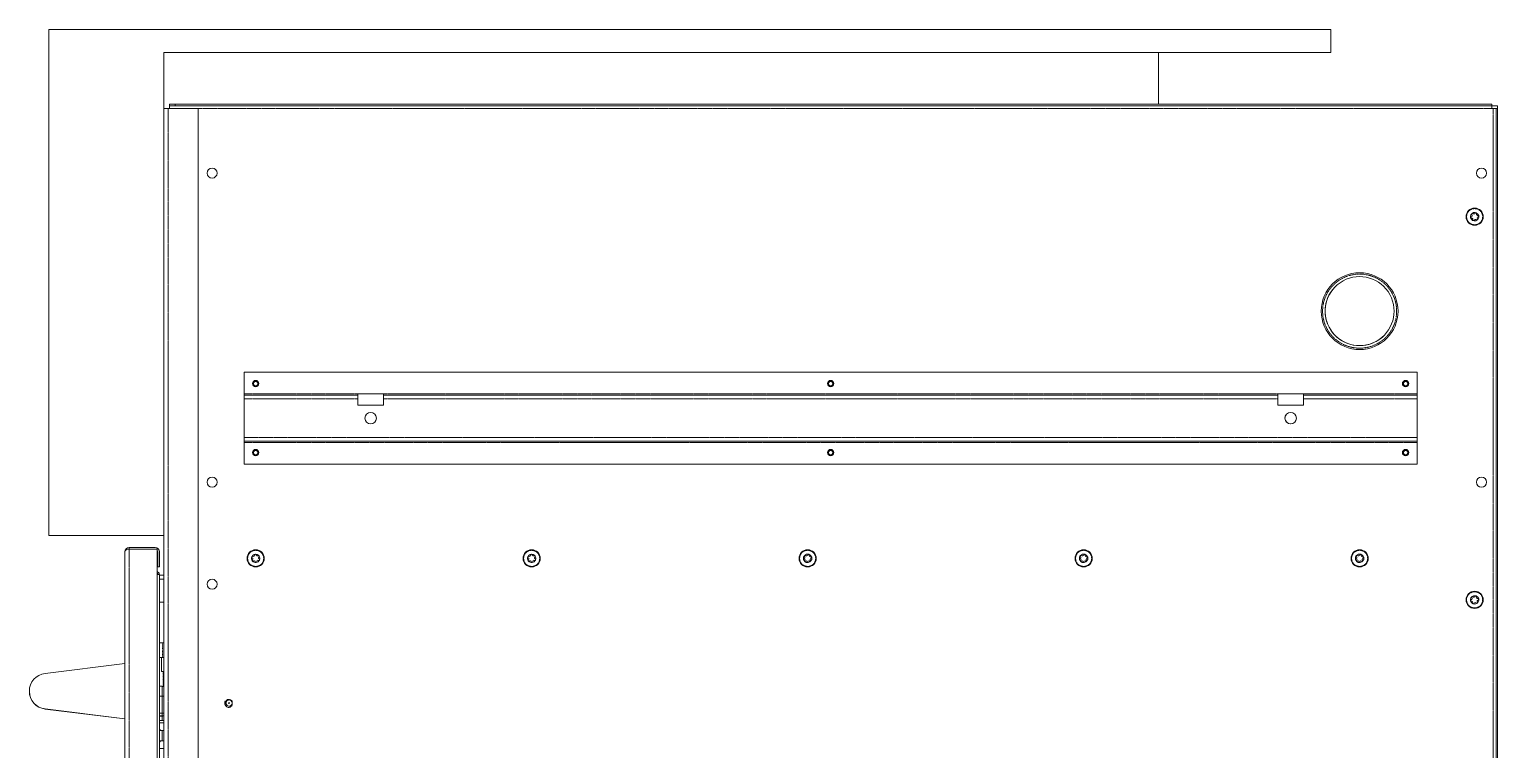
# Model space of a CAD drawing. Header units: millimetres. Extents: x 27602 to 523849, y 322139 to 568360.
# Drawn here: x 177843 to 209763, y 417238 to 432896 of the extents above; entities that cross this region are included whole.
import ezdxf

# ---------------------------------------------------------------- set-up
doc = ezdxf.new("R2010")
doc.units = ezdxf.units.MM
doc.linetypes.add('PHANTOM', pattern=[20, 10, -2, 2, -2, 2, -2])

msp = doc.modelspace()

# ---------------------------------------------------------------- linework, layer by layer
at = {"color": 7, "lineweight": 13, "ltscale": 0.03937}
for p, q in [((178263, 432896), (206138, 432896)), ((178263, 432896), (178263, 421896)), ((180763, 432396), (180763, 431177)), ((180763, 432396), (206138, 432396)), ((202388, 431271), (202388, 432396)), ((209638, 431271), (181013, 431271)), ((180763, 401491), (180763, 431177)), ((181013, 431236), (209638, 431236)), ((181513, 431177), (181513, 401491)), ((209728, 401491), (209728, 431177)), ((209763, 401491), (209763, 431177)), ((208013, 425445), (182513, 425445)), ((182513, 424945), (184982, 424945)), ((182513, 424866), (182513, 424024)), ((185545, 424945), (204982, 424945)), ((205545, 424945), (208013, 424945)), ((208013, 424866), (208013, 424024)), ((182513, 423945), (208013, 423945)), ((208013, 423445), (182513, 423445)), ((178263, 421896), (180763, 421896)), ((179920, 400633), (179920, 421539)), ((180623, 421598), (180623, 400699)), ((180670, 421042), (180670, 400652)), ((178186, 418896), (179920, 419109)), ((179920, 417909), (178186, 418122)), ((179920, 417908), (178186, 418121))]:
    msp.add_line(p, q, dxfattribs=at)
at = {"color": 7, "lineweight": 13, "ltscale": 0.0125}
msp.add_line((206138, 432896), (206138, 432396), dxfattribs=at)
at = {"color": 7, "lineweight": 13, "ltscale": 0.000887533}
for p, q in [((180888, 431236), (180888, 431271)), ((181013, 431236), (181013, 431271)), ((209638, 431236), (209638, 431271))]:
    msp.add_line(p, q, dxfattribs=at)
at = {"color": 7, "lineweight": 13, "ltscale": 0.003125}
for p, q in [((180888, 431271), (181013, 431271)), ((180888, 431236), (181013, 431236)), ((209638, 431236), (209763, 431236))]:
    msp.add_line(p, q, dxfattribs=at)
at = {"color": 7, "lineweight": 13, "ltscale": 0.002362}
msp.add_line((180858, 431177), (180763, 431177), dxfattribs=at)
at = {"color": 7, "linetype": 'PHANTOM', "lineweight": 13, "ltscale": 0.03937}
for p, q in [((180858, 401491), (180858, 431177)), ((180888, 431177), (209638, 431177)), ((209669, 431177), (209669, 401491)), ((182513, 424976), (184982, 424976)), ((182513, 424866), (184982, 424866)), ((185545, 424976), (204982, 424976)), ((185545, 424866), (204982, 424866)), ((205545, 424976), (208013, 424976)), ((205545, 424866), (208013, 424866)), ((208013, 424024), (182513, 424024)), ((182513, 423914), (208013, 423914)), ((180015, 400574), (180015, 421598))]:
    msp.add_line(p, q, dxfattribs=at)
at = {"color": 7, "lineweight": 13, "ltscale": 0.016387}
msp.add_line((181513, 431177), (180858, 431177), dxfattribs=at)
at = {"color": 7, "lineweight": 13, "ltscale": 0.001475}
for p, q in [((180888, 431177), (180888, 431236)), ((209638, 431177), (209638, 431236)), ((209669, 431177), (209728, 431177)), ((209763, 431236), (209763, 431177))]:
    msp.add_line(p, q, dxfattribs=at)
at = {"color": 7, "lineweight": 13, "ltscale": 0.000762459}
msp.add_line((209638, 431177), (209669, 431177), dxfattribs=at)
at = {"color": 7, "lineweight": 13, "ltscale": 0.000887413}
msp.add_line((209728, 431177), (209763, 431177), dxfattribs=at)
at = {"color": 7, "lineweight": 13, "ltscale": 0.011725}
for p, q in [((182513, 425445), (182513, 424976)), ((208013, 425445), (208013, 424976)), ((182513, 423914), (182513, 423445)), ((208013, 423914), (208013, 423445))]:
    msp.add_line(p, q, dxfattribs=at)
at = {"color": 7, "lineweight": 13, "ltscale": 0.000775014}
for p, q in [((182513, 424976), (182513, 424945)), ((184982, 424976), (184982, 424945)), ((185545, 424976), (185545, 424945)), ((204982, 424976), (204982, 424945)), ((205545, 424976), (205545, 424945)), ((208013, 424976), (208013, 424945)), ((182513, 423945), (182513, 423914)), ((208013, 423945), (208013, 423914))]:
    msp.add_line(p, q, dxfattribs=at)
at = {"color": 7, "lineweight": 13, "ltscale": 0.001975}
for p, q in [((182513, 424945), (182513, 424866)), ((184982, 424945), (184982, 424866)), ((185545, 424945), (185545, 424866)), ((204982, 424945), (204982, 424866)), ((205545, 424945), (205545, 424866)), ((208013, 424945), (208013, 424866)), ((182513, 424024), (182513, 423945)), ((208013, 424024), (208013, 423945))]:
    msp.add_line(p, q, dxfattribs=at)
at = {"color": 7, "lineweight": 13, "ltscale": 0.014075}
for p, q in [((185545, 424976), (184982, 424976)), ((205545, 424976), (204982, 424976)), ((185545, 424726), (184982, 424726)), ((205545, 424726), (204982, 424726))]:
    msp.add_line(p, q, dxfattribs=at)
at = {"color": 7, "lineweight": 13, "ltscale": 0.003508}
for p, q in [((184982, 424726), (184982, 424866)), ((185545, 424726), (185545, 424866)), ((204982, 424726), (204982, 424866)), ((205545, 424726), (205545, 424866))]:
    msp.add_line(p, q, dxfattribs=at)
at = {"color": 7, "linetype": 'PHANTOM', "lineweight": 13, "ltscale": 0.000900028}
msp.add_line((180015, 421598), (180015, 421634), dxfattribs=at)
at = {"color": 7, "lineweight": 13, "ltscale": 0.014}
for p, q in [((180575, 421634), (180015, 421634)), ((180015, 421598), (180575, 421598))]:
    msp.add_line(p, q, dxfattribs=at)
at = {"color": 7, "lineweight": 13, "ltscale": 0.0152}
msp.add_line((180015, 421598), (180623, 421598), dxfattribs=at)
at = {"color": 7, "lineweight": 13, "ltscale": 0.0082}
for p, q in [((180634, 421539), (180634, 421211)), ((180670, 421539), (180670, 421211))]:
    msp.add_line(p, q, dxfattribs=at)
at = {"color": 7, "lineweight": 13, "ltscale": 0.001175}
msp.add_line((180670, 421042), (180623, 421042), dxfattribs=at)
at = {"color": 7, "lineweight": 13, "ltscale": 0.000899908}
for p, q in [((180670, 421211), (180634, 421211)), ((180670, 421210), (180634, 421210))]:
    msp.add_line(p, q, dxfattribs=at)
at = {"color": 7, "lineweight": 13, "ltscale": 2.46303e-05}
for p, q in [((180634, 421211), (180634, 421210)), ((180670, 421211), (180670, 421210))]:
    msp.add_line(p, q, dxfattribs=at)
at = {"color": 7, "lineweight": 13, "ltscale": 7.49748e-05}
msp.add_line((180637, 421099), (180640, 421097), dxfattribs=at)
at = {"color": 7, "lineweight": 13, "ltscale": 0.002325}
for p, q in [((180763, 421031), (180670, 421031)), ((180763, 420945), (180670, 420945)), ((180763, 420445), (180670, 420445)), ((180763, 417869), (180670, 417869)), ((180670, 417869), (180763, 417869)), ((180763, 417869), (180670, 417869)), ((180763, 417819), (180670, 417819)), ((180670, 417819), (180763, 417819)), ((180670, 417263), (180763, 417263)), ((180763, 417263), (180670, 417263)), ((180763, 417263), (180670, 417263))]:
    msp.add_line(p, q, dxfattribs=at)
at = {"color": 7, "lineweight": 13, "ltscale": 0.011735}
msp.add_line((180670, 420945), (180670, 420476), dxfattribs=at)
at = {"color": 7, "lineweight": 13, "ltscale": 0.000765102}
msp.add_line((180670, 420476), (180670, 420445), dxfattribs=at)
at = {"color": 7, "lineweight": 13, "ltscale": 0.007975}
msp.add_line((180670, 419242), (180670, 419561), dxfattribs=at)
at = {"color": 7, "lineweight": 13, "ltscale": 0.00165}
for p, q in [((180670, 419561), (180736, 419561)), ((180670, 419242), (180736, 419242))]:
    msp.add_line(p, q, dxfattribs=at)
at = {"color": 7, "linetype": 'PHANTOM', "lineweight": 13, "ltscale": 0.007975}
msp.add_line((180736, 419242), (180736, 419561), dxfattribs=at)
at = {"color": 7, "lineweight": 13, "ltscale": 0.007665}
msp.add_line((180718, 419242), (180718, 418936), dxfattribs=at)
at = {"color": 7, "lineweight": 13, "ltscale": 0.001125}
msp.add_line((180763, 418936), (180718, 418936), dxfattribs=at)
at = {"color": 7, "linetype": 'PHANTOM', "lineweight": 13, "ltscale": 0.008066}
msp.add_line((180749, 418936), (180749, 418613), dxfattribs=at)
at = {"color": 7, "lineweight": 13, "ltscale": 0.005469}
for p, q in [((180670, 418616), (180670, 418397)), ((180670, 418397), (180670, 418616)), ((180730, 418616), (180730, 418397)), ((180730, 418616), (180730, 418397))]:
    msp.add_line(p, q, dxfattribs=at)
at = {"color": 7, "lineweight": 13, "ltscale": 0.001488}
for p, q in [((180730, 418616), (180670, 418616)), ((180730, 418616), (180670, 418616)), ((180670, 418616), (180730, 418616)), ((180670, 418397), (180730, 418397)), ((180730, 418397), (180670, 418397)), ((180670, 418034), (180730, 418034)), ((180730, 418034), (180670, 418034)), ((180670, 417971), (180730, 417971)), ((180670, 417971), (180730, 417971)), ((180730, 417971), (180670, 417971)), ((180670, 417964), (180730, 417964)), ((180730, 417964), (180670, 417964))]:
    msp.add_line(p, q, dxfattribs=at)
at = {"color": 7, "lineweight": 13, "ltscale": 0.004569}
msp.add_line((180670, 418580), (180670, 418397), dxfattribs=at)
at = {"color": 7, "lineweight": 13, "ltscale": 0.005656}
for p, q in [((180670, 418397), (180670, 418171)), ((180670, 418171), (180670, 418397))]:
    msp.add_line(p, q, dxfattribs=at)
at = {"color": 7, "lineweight": 13, "ltscale": 0.003437}
for p, q in [((180670, 418171), (180670, 418034)), ((180670, 418034), (180670, 418171))]:
    msp.add_line(p, q, dxfattribs=at)
at = {"color": 7, "lineweight": 13, "ltscale": 0.000837551}
for p, q in [((180730, 418397), (180763, 418397)), ((180730, 418397), (180763, 418397)), ((180763, 418034), (180730, 418034)), ((180730, 418034), (180763, 418034))]:
    msp.add_line(p, q, dxfattribs=at)
at = {"color": 7, "lineweight": 13, "ltscale": 0.009094}
for p, q in [((180730, 418034), (180730, 418397)), ((180730, 418397), (180730, 418034))]:
    msp.add_line(p, q, dxfattribs=at)
at = {"color": 7, "linetype": 'PHANTOM', "lineweight": 13, "ltscale": 0.000563828}
msp.add_line((182103, 418298), (182122, 418286), dxfattribs=at)
at = {"color": 7, "linetype": 'PHANTOM', "lineweight": 13, "ltscale": 0.000112664}
msp.add_line((182103, 418203), (182107, 418205), dxfattribs=at)
at = {"color": 7, "linetype": 'PHANTOM', "lineweight": 13, "ltscale": 0.000369996}
msp.add_line((182185, 418332), (182185, 418318), dxfattribs=at)
at = {"color": 7, "linetype": 'PHANTOM', "lineweight": 13, "ltscale": 0.000195881}
msp.add_line((182250, 418288), (182244, 418284), dxfattribs=at)
at = {"color": 7, "lineweight": 13, "ltscale": 0.001563}
for p, q in [((180670, 417971), (180670, 418034)), ((180670, 417971), (180670, 418034)), ((180730, 417971), (180730, 418034)), ((180730, 418034), (180730, 417971))]:
    msp.add_line(p, q, dxfattribs=at)
at = {"color": 7, "lineweight": 13, "ltscale": 0.000156252}
msp.add_line((180670, 418027), (180670, 418034), dxfattribs=at)
at = {"color": 7, "lineweight": 13, "ltscale": 0.000766244}
msp.add_line((180670, 418027), (180670, 417997), dxfattribs=at)
msp.add_line((180670, 418027), (180670, 417997), dxfattribs=at)
at = {"color": 7, "lineweight": 13, "ltscale": 0.000182985}
msp.add_line((180730, 417971), (180730, 417964), dxfattribs=at)
at = {"color": 7, "lineweight": 13, "ltscale": 0.000183045}
msp.add_line((180730, 417964), (180730, 417971), dxfattribs=at)
at = {"color": 7, "lineweight": 13, "ltscale": 0.002367}
for p, q in [((180730, 417964), (180730, 417869)), ((180730, 417869), (180730, 417964))]:
    msp.add_line(p, q, dxfattribs=at)
at = {"color": 7, "lineweight": 13, "ltscale": 0.000483956}
for p, q in [((180670, 417676), (180690, 417676)), ((180690, 417676), (180670, 417676)), ((180690, 417406), (180670, 417406)), ((180690, 417406), (180670, 417406)), ((180670, 417406), (180690, 417406))]:
    msp.add_line(p, q, dxfattribs=at)
at = {"color": 7, "lineweight": 13, "ltscale": 0.000525047}
for p, q in [((180690, 417676), (180690, 417655)), ((180690, 417655), (180690, 417676))]:
    msp.add_line(p, q, dxfattribs=at)
at = {"color": 7, "lineweight": 13, "ltscale": 0.001841}
for p, q in [((180690, 417655), (180763, 417655)), ((180763, 417655), (180690, 417655)), ((180763, 417427), (180690, 417427)), ((180690, 417427), (180763, 417427))]:
    msp.add_line(p, q, dxfattribs=at)
at = {"color": 7, "lineweight": 13, "ltscale": 0.005702}
for p, q in [((180730, 417655), (180730, 417427)), ((180730, 417427), (180730, 417655))]:
    msp.add_line(p, q, dxfattribs=at)
at = {"color": 7, "lineweight": 13, "ltscale": 8.97505e-05}
msp.add_line((180693, 417427), (180690, 417427), dxfattribs=at)
at = {"color": 7, "lineweight": 13, "ltscale": 0.000524986}
for p, q in [((180690, 417427), (180690, 417406)), ((180690, 417406), (180690, 417427))]:
    msp.add_line(p, q, dxfattribs=at)
at = {"color": 7, "lineweight": 13, "ltscale": 0.001751}
msp.add_line((180763, 417427), (180693, 417427), dxfattribs=at)
at = {"color": 7, "lineweight": 13, "ltscale": 0.03937}
msp.add_lwpolyline([(179920, 421539), (179921, 421547), (179926, 421560), (179932, 421568), (179945, 421579), (179963, 421588), (179983, 421595), (179999, 421597), (180015, 421598)], dxfattribs=at)
for centre, radius in [((181815, 429772), 109), ((209413, 429772), 109), ((209413, 429772), 109), ((209263, 428824), 186), ((206763, 426771), 835), ((182763, 425195), 70), ((182763, 425194), 62.5), ((182763, 425194), 47.5), ((195263, 425195), 70), ((195263, 425194), 62.5), ((195263, 425194), 47.5), ((207763, 425195), 70), ((207763, 425194), 62.5), ((207763, 425194), 47.5), ((185263, 424445), 125), ((205263, 424445), 125), ((182763, 423695), 70), ((182763, 423694), 62.5), ((182763, 423694), 47.5), ((195263, 423695), 70), ((195263, 423694), 62.5), ((195263, 423694), 47.5), ((207763, 423695), 70), ((207763, 423694), 62.5), ((207763, 423694), 47.5), ((181815, 423053), 109), ((209413, 423053), 109), ((209413, 423053), 109), ((182763, 421396), 186), ((188763, 421396), 186), ((194763, 421396), 186), ((200763, 421396), 186), ((206763, 421396), 186), ((181815, 420834), 109), ((209263, 420494), 186)]:
    msp.add_circle(centre, radius, dxfattribs=at)
at = {"color": 7, "linetype": 'PHANTOM', "lineweight": 13, "ltscale": 0.03937}
for centre, radius in [((209263, 428824), 175), ((206763, 426771), 805), ((182763, 421396), 175), ((188763, 421396), 175), ((194763, 421396), 175), ((200763, 421396), 175), ((206763, 421396), 175), ((209263, 420494), 175), ((182185, 418250), 11.3), ((182185, 418250), 6.79)]:
    msp.add_circle(centre, radius, dxfattribs=at)
at = {"color": 7, "lineweight": 13, "ltscale": 0.03937}
for centre, radius, start, end in [((209263, 428824), 91.1, 128.4274, 308.4274), ((209190, 428813), 16.7, 99.4855, 277.3692), ((209182, 428856), 26.7, 279.4855, 37.3692), ((209195, 428770), 26.7, 339.4855, 97.3692), ((209217, 428883), 16.7, 39.4855, 217.3692), ((209263, 428824), 91.1, 308.4274, 128.4274), ((209236, 428755), 16.7, 159.4855, 337.3692), ((209250, 428910), 26.7, 219.4856, 337.3692), ((209276, 428738), 26.7, 39.4855, 157.3692), ((209291, 428894), 16.7, 339.4855, 157.3692), ((209309, 428766), 16.7, 219.4856, 37.3692), ((209331, 428878), 26.7, 159.4855, 277.3692), ((209344, 428792), 26.7, 99.4855, 217.3692), ((209337, 428835), 16.7, 279.4855, 97.3692), ((206763, 426771), 750, 28.6479, 208.6479), ((206763, 426771), 750, 151.3521, 316.637), ((206763, 426771), 750, 136.6332, 151.3521), ((206763, 426771), 750, 208.6479, 28.6479), ((205263, 424445), 125, 136.6592, 316.5979), ((180015, 421539), 95, 90, 180), ((180575, 421539), 95, 0, 90), ((180575, 421539), 59, 0, 35.5549), ((180575, 421538), 59, 1.3202, 35.5549), ((180575, 421538), 95, 0, 1.139), ((182763, 421396), 91.1, 156.8242, 336.8242), ((182695, 421426), 16.7, 67.8824, 245.766), ((182763, 421396), 91.1, 336.8242, 156.8242), ((182704, 421352), 16.7, 127.8824, 305.766), ((182677, 421386), 26.7, 307.8824, 65.766), ((182711, 421466), 26.7, 247.8824, 5.766), ((182754, 421470), 16.7, 7.8824, 185.766), ((182797, 421476), 26.7, 187.8824, 305.766), ((182815, 421327), 26.7, 67.8824, 185.766), ((182823, 421441), 16.7, 307.8824, 125.766), ((182849, 421407), 26.7, 127.8824, 245.766), ((182832, 421367), 16.7, 247.8824, 65.766), ((188763, 421396), 91.1, 156.8242, 336.8242), ((188695, 421426), 16.7, 67.8824, 245.766), ((188763, 421396), 91.1, 336.8242, 156.8242), ((188704, 421352), 16.7, 127.8824, 305.766), ((188677, 421386), 26.7, 307.8824, 65.766), ((188711, 421466), 26.7, 247.8824, 5.766), ((188754, 421470), 16.7, 7.8824, 185.766), ((188797, 421476), 26.7, 187.8824, 305.766), ((188815, 421327), 26.7, 67.8824, 185.766), ((188823, 421441), 16.7, 307.8824, 125.766), ((188849, 421407), 26.7, 127.8824, 245.766), ((188832, 421367), 16.7, 247.8824, 65.766), ((194763, 421396), 91.1, 75.2516, 255.2516), ((194691, 421377), 16.7, 106.3098, 284.1934), ((194679, 421418), 26.7, 286.3098, 44.1934), ((194710, 421449), 16.7, 46.3098, 224.1934), ((194702, 421335), 26.7, 346.3098, 104.1934), ((194740, 421480), 26.7, 226.3098, 344.1934), ((194763, 421396), 91.1, 255.2516, 75.2516), ((194782, 421468), 16.7, 346.3098, 164.1934), ((194824, 421458), 26.7, 166.3098, 284.1934), ((194816, 421344), 16.7, 226.3098, 44.1934), ((194847, 421374), 26.7, 106.3098, 224.1934), ((194835, 421416), 16.7, 286.3098, 104.1934), ((200763, 421396), 91.1, 75.2516, 255.2516), ((200691, 421377), 16.7, 106.3098, 284.1934), ((200679, 421418), 26.7, 286.3098, 44.1934), ((200710, 421449), 16.7, 46.3098, 224.1934), ((200702, 421335), 26.7, 346.3098, 104.1934), ((200740, 421480), 26.7, 226.3098, 344.1934), ((200763, 421396), 91.1, 255.2516, 75.2516), ((200782, 421468), 16.7, 346.3098, 164.1934), ((200824, 421458), 26.7, 166.3098, 284.1934), ((200816, 421344), 16.7, 226.3098, 44.1934), ((200847, 421374), 26.7, 106.3098, 224.1934), ((200835, 421416), 16.7, 286.3098, 104.1934), ((206763, 421396), 91.1, 75.2516, 255.2516), ((206691, 421377), 16.7, 106.3098, 284.1934), ((206679, 421418), 26.7, 286.3098, 44.1934), ((206710, 421449), 16.7, 46.3098, 224.1934), ((206702, 421335), 26.7, 346.3098, 104.1934), ((206740, 421480), 26.7, 226.3098, 344.1934), ((206763, 421396), 91.1, 255.2516, 75.2516), ((206782, 421468), 16.7, 346.3098, 164.1934), ((206824, 421458), 26.7, 166.3098, 284.1934), ((206816, 421344), 16.7, 226.3098, 44.1934), ((206847, 421374), 26.7, 106.3098, 224.1934), ((206835, 421416), 16.7, 286.3098, 104.1934), ((180655, 421128), 34, 200.1551, 238), ((180605, 421042), 34, 0, 58), ((180605, 421042), 65, 0, 58), ((182729, 421317), 26.7, 7.8824, 125.766), ((182772, 421322), 16.7, 187.8824, 5.766), ((188729, 421317), 26.7, 7.8824, 125.766), ((188772, 421322), 16.7, 187.8824, 5.766), ((194744, 421324), 16.7, 166.3098, 344.1934), ((194786, 421313), 26.7, 46.3098, 164.1934), ((200744, 421324), 16.7, 166.3098, 344.1934), ((200786, 421313), 26.7, 46.3098, 164.1934), ((206744, 421324), 16.7, 166.3098, 344.1934), ((206786, 421313), 26.7, 46.3098, 164.1934), ((209263, 420494), 91.1, 128.4274, 308.4274), ((209190, 420483), 16.7, 99.4855, 277.3692), ((209182, 420526), 26.7, 279.4855, 37.3692), ((209195, 420440), 26.7, 339.4855, 97.3692), ((209217, 420553), 16.7, 39.4855, 217.3692), ((209263, 420494), 91.1, 308.4274, 128.4274), ((209236, 420425), 16.7, 159.4855, 337.3692), ((209250, 420580), 26.7, 219.4856, 337.3692), ((209276, 420408), 26.7, 39.4855, 157.3692), ((209291, 420564), 16.7, 339.4855, 157.3692), ((209309, 420436), 16.7, 219.4856, 37.3692), ((209331, 420548), 26.7, 159.4855, 277.3692), ((209344, 420462), 26.7, 99.4855, 217.3692), ((209337, 420505), 16.7, 279.4855, 97.3692), ((180736, 419511), 50, 57.323, 90), ((180736, 419292), 50, 270, 302.677), ((178233, 418509), 390, 96.9978, 263.0022), ((178233, 418508), 390, 180.7697, 263.0022), ((180730, 418554), 62.5, 57.5894, 90), ((180730, 418554), 62.5, 57.5901, 89.9996), ((180730, 418554), 62.5, 57.5891, 90), ((182185, 418250), 95, 150, 210), ((182182, 418233), 79.9, 137.906, 200.4221), ((182185, 418250), 95, 210, 225.5221), ((182199, 418239), 98.1, 200.1931, 215.0954), ((182185, 418262), 70, 348.0431, 208.6479), ((182185, 418250), 67.5, 133.05, 1.387), ((182185, 418250), 95, 225.5221, 270), ((182169, 418244), 63, 118.496, 137.8702), ((182185, 418250), 67.5, 1.387, 133.05), ((182172, 418239), 84.5, 279.1473, 341.4164), ((182188, 418233), 66.9, 341.3579, 16.2337), ((180730, 418034), 62.5, 270, 302.411), ((180730, 418034), 62.5, 270.0004, 302.41), ((180729, 418021), 57.3, 270.3775, 306.1911), ((180729, 418021), 57.3, 270.3814, 306.1887)]:
    msp.add_arc(centre, radius, start, end, dxfattribs=at)

doc.saveas('drawing.dxf')
